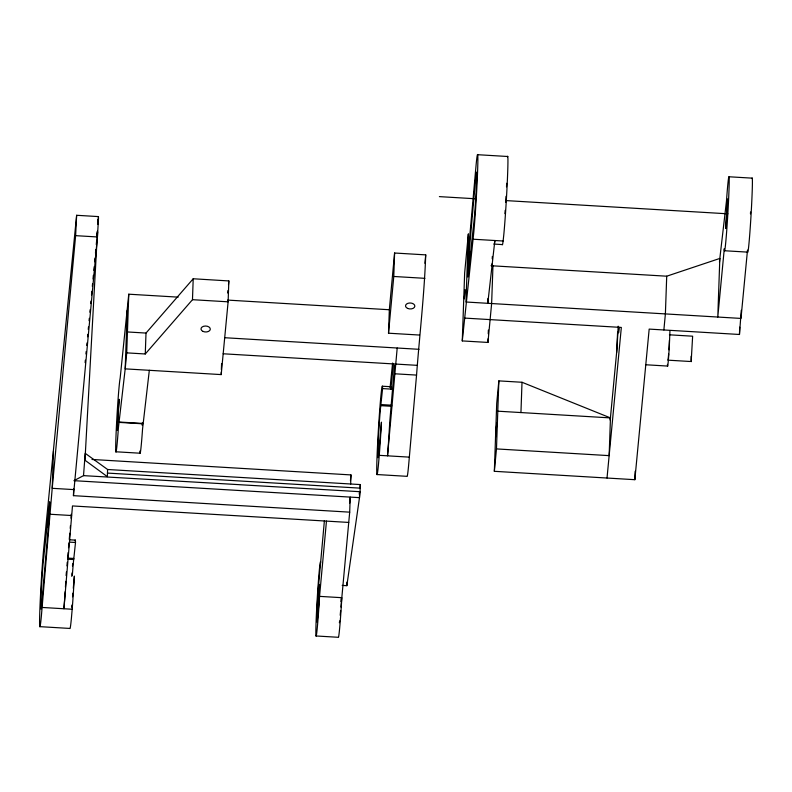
<?xml version="1.0" encoding="UTF-8"?>
<svg xmlns="http://www.w3.org/2000/svg" width="792" height="792" viewBox="0 0 792 792"><rect width="100%" height="100%" fill="white"/><g stroke="black" fill="none" stroke-linecap="round" stroke-linejoin="round"><path stroke-width="1.19" d="M462.28 340.916L464.656 272.903L468.329 234.036L468.151 254.361L476.16 164.3A44.362 1.307 -86.6 0 1 477.606 170.904A44.362 1.307 -86.6 0 1 473.705 233.185L462.28 340.916L487.951 342.441L491.634 303.544L492.961 265.845L491.03 265.726M669.943 330.759L669.339 346.005A18.602 0.544 -86.6 0 1 667.468 364.37M496.218 430.115L496.208 431.769L496.792 422.522L495.535 437.303M127.235 310.246L125.195 368.864L118.434 427.601A37.204 1.099 -86.6 0 1 115.899 438.57A37.204 1.099 -86.6 0 1 120.156 378.2L128.769 294.198L178.16 297.139M618.75 327.007L618.552 332.769L618.988 328.225M691.159 356.261L691.178 361.697L692.634 336.204L669.428 334.818M53.48 451.084L52.213 488.317L41.372 616.067A44.362 1.307 -86.6 0 1 39.808 611.365A44.362 1.307 -86.6 0 1 43.669 548.915L76.636 215.285L98.446 216.592L98.495 218.572L97.426 236.957L73.448 495.663L349.698 512.157L350.212 497.099L349.658 503.227M73.448 495.663L73.686 488.753M97.594 232.185L97.426 236.957L75.626 235.66L52.213 488.317L74.012 489.614M97.861 224.314L98.446 216.592M126.72 352.866L145.273 353.975L192.476 299.693L193.208 278.764L228.839 280.932L228.116 301.821L221.196 374.596L125.195 368.864L126.72 352.866L128.769 294.198M350.658 484.179L350.975 474.923L91.991 459.459M360.053 491.703L360.31 484.575L107.593 469.498L85.209 453.321L83.516 475.636L73.953 480.675L359.489 497.653L360.053 491.703L83.516 475.636M419.512 335.046L388.516 333.204L389.337 309.741L394.594 253.014L425.72 254.875C424.314 295.05 419.552 335.016 416.552 375.091L408.583 465.745A44.362 1.307 -86.6 0 1 407.009 476.329L376.942 474.537M468.329 234.036L465.973 302.009L740.985 318.424L747.499 250.104M487.961 298.445L487.793 303.316L494.861 240.511A44.362 1.307 -86.6 0 1 493.98 244.075L502.237 244.57A44.362 1.307 -86.6 0 0 503.118 241.006L503.771 234.976A44.362 1.307 -86.6 0 0 507.266 182.566A44.362 1.307 -86.6 0 0 507.395 156.786M107.593 469.498L107.346 476.655L84.972 460.221L97.525 231.215M145.273 353.975L146.005 333.066L193.208 278.764M221.196 374.596L221.285 372.131M221.364 369.676L221.582 363.528M342.203 585.407L346.846 585.684L346.965 582.12M359.697 491.713L359.489 497.653L346.846 585.684M388.516 333.204L393.772 276.477L394.594 253.014M487.951 342.441L488.08 338.728M488.248 333.788L488.377 330.076M491.981 266.142L492.07 263.716M492.238 258.865L492.327 256.44M741.272 310.306L739.461 334.481L649.173 329.096L634.847 479.695L494.347 471.309L496.723 403.296L498.851 380.883L522.007 382.269L610.464 417.909L610.236 420.265M494.347 471.309L496.475 448.916L498.851 380.883M610.464 417.909L520.948 412.563L522.007 382.269M610.493 417.156L609.147 455.638L496.475 448.916M618.176 326.195L617.047 348.143L610.266 419.512M634.847 479.695L635.144 471.28M751.935 178.546A37.204 1.099 -86.6 0 1 751.133 213.632A37.204 1.099 -86.6 0 1 747.638 252.123L724.442 250.737A37.204 1.099 -86.6 0 0 727.432 220.315A37.204 1.099 -86.6 0 0 729.165 177.913A37.204 1.099 -86.6 0 0 726.482 200.94L719.829 258.44L666.716 276.2L665.389 313.899L663.874 329.967M739.461 334.481L739.718 327.155M669.448 340.263L668.943 349.826M616.612 352.688L617.611 332.175M750.46 213.889L750.559 211.989M70.973 518.216L71.201 514.305M340.926 601.573L341.095 598.732M149.322 370.3L142.55 429.036A37.204 1.099 -86.6 0 1 139.828 451.084M394.565 365.29L389.704 422.651A44.362 1.307 -86.6 0 1 387.516 455.836L397.198 348.015M142.124 425.195L142.303 422.799M668.646 353.945L668.111 359.598M349.698 512.157L348.737 522.433L72.478 505.94L63.924 608.751A44.362 1.307 -86.6 0 0 65.142 591.713M75.626 235.66L76.636 215.285M70.211 528.373L70.458 525.542M73.3 588.278L74.359 576.071A44.362 1.307 -86.6 0 1 72.181 609.246L71.438 617.859A44.362 1.307 -86.6 0 1 69.854 628.442L39.798 626.65M382.585 388.585L380.784 405.652A27.492 0.812 -86.6 0 0 378.091 445.411A27.492 0.812 -86.6 0 0 378.952 451.183L381.447 422.166A44.362 1.307 -86.6 0 1 379.259 455.341L378.517 463.954A44.362 1.307 -86.6 0 1 376.952 459.251A44.362 1.307 -86.6 0 1 380.813 396.802L381.477 390.476A44.362 1.307 -86.6 0 1 382.585 388.585L393.297 389.228M66.102 575.576L66.419 571.943M66.944 565.894L67.261 562.261M67.686 557.419L68.102 552.578M68.528 547.737L68.954 542.896M69.27 539.273L69.795 533.214M72.557 596.812L72.874 593.159M324.403 520.671L318.899 581.566A22.948 0.673 -86.6 0 0 316.909 613.879A22.948 0.673 -86.6 0 0 317.721 616.305L326.462 521.096M340.204 615.285L340.629 610.592M340.956 607.078L348.737 522.433M85.12 362.617L85.348 360.152M85.932 354.004L86.16 351.549M86.744 345.401L86.981 342.936M87.556 336.788L87.793 334.333M88.258 329.413L88.486 326.957M89.07 320.8L89.298 318.344M89.882 312.197L90.12 309.731M90.694 303.583L90.931 301.128M91.516 294.98L91.862 291.288M92.327 286.367L92.555 283.912M93.02 278.992L93.367 275.299M93.832 270.379L94.189 266.696M94.654 261.776L95 258.083M95.466 253.163L95.812 249.48M96.278 244.56L96.624 240.867M96.98 237.174L97.446 232.264M350.44 480.625L350.975 474.923M359.964 488.139L360.31 484.575M719.482 262.112L719.829 258.44L717.79 317.028L724.294 248.718L724.442 250.737M96.971 234.887L97.327 231.205M227.7 293L227.928 290.585M228.502 284.556L228.839 280.932M424.918 263.32L425.72 254.875M607.019 478.031L621.334 327.433L464.449 318.077M97.792 221.819L98.03 219.364M72.359 575.22A27.492 0.812 -86.6 0 1 73.706 559.558L75.507 542.49A44.362 1.307 -86.6 0 0 74.933 540.778M390.11 387.328L392.594 363.033M390.278 387.357A44.362 1.307 -86.6 0 1 390.852 389.08L393.485 363.459M359.212 494.188L359.568 491.743M477.695 154.707L507.761 156.499M729.046 176.774L752.251 178.15M439.392 196.624L474.844 198.733M505.692 200.574L727.858 213.82M473.052 239.214L503.118 241.006M492.961 265.845L666.716 276.2M393.772 276.477L424.898 278.329M227.561 300.089L389.337 309.741M192.476 299.693L228.116 301.821M667.884 360.162L689.862 361.469M224.68 337.719L419.008 349.312M127.453 331.957L146.005 333.066M645.668 364.756L667.646 366.072M223.156 353.776L417.483 365.36M394.753 373.784L416.552 375.091M382.397 386.219L390.654 386.714M390.911 388.496L393.357 388.644M497.792 411.187L520.948 412.563M380.952 404.563L391.802 405.207M380.784 405.652L391.644 406.306M118.81 422.007L142.936 423.443M118.78 422.374L142.897 423.809M379.259 455.341L409.325 457.132M115.86 451.777L139.976 453.212M107.465 473.081L360.182 488.149M49.777 514.236L71.587 515.533M69.419 539.778L75.319 540.124M69.607 542.144L75.507 542.49M67.835 558.103L73.874 558.469M67.676 559.202L73.706 559.558M42.115 607.454L72.181 609.246M316.018 635.966L338.293 637.293A37.204 1.099 -86.6 0 0 341.51 603.039L341.817 597.693L319.552 596.366L319.235 601.712A37.204 1.099 -86.6 0 1 316.018 635.966A37.204 1.099 -86.6 0 1 317.384 596.158A37.204 1.099 -86.6 0 1 320.602 561.904L320.641 562.379M506.652 183.289A27.492 0.812 -86.6 0 1 506.514 186.843M506.048 196.267A27.492 0.812 -86.6 0 1 505.702 202.247M505.167 210.395A27.492 0.812 -86.6 0 1 504.93 213.652M71.874 605.088A27.492 0.812 -86.6 0 1 71.666 607.246M71.775 576.368A44.362 1.307 -86.6 0 1 71.993 572.962M72.478 566.072A44.362 1.307 -86.6 0 1 72.656 563.746M65.785 581.328A44.362 1.307 -86.6 0 1 65.439 587.119M339.649 620.908A22.948 0.673 -86.6 0 1 339.362 622.769M47.797 526.848L47.807 527.482L48.263 520.077L47.797 526.848M49.718 502.514L48.658 523.71L41.837 602.593A26.552 0.782 -86.6 0 1 40.897 599.772A26.552 0.782 -86.6 0 1 43.204 562.399L49.658 501.762L49.718 502.514M117.137 427.512L117.196 430.294L119.127 399.287L117.137 427.512M317.354 610.84L317.404 613.444L319.216 584.427L317.354 610.84M464.369 298.03L464.389 298.861L464.963 289.615L464.369 298.03M467.825 274.418L467.874 277.032L474.2 219.354A26.552 0.782 -86.6 0 0 476.537 182.081A26.552 0.782 -86.6 0 0 475.665 178.131L468.904 254.767L467.825 274.418M469.25 258.35L469.26 259.043L469.725 251.658L469.25 258.35M725.789 225.106L725.898 228.551L727.591 198.95L725.789 225.106M407.632 308.415A4.653 2.98 2 0 0 414.84 306.247A4.653 2.98 2 0 0 408.118 303.257A4.653 2.98 2 0 0 407.632 308.415M203.089 331.442A4.653 2.98 2 0 0 210.296 329.284A4.653 2.98 2 0 0 203.574 326.294A4.653 2.98 2 0 0 203.089 331.442"/></g></svg>
